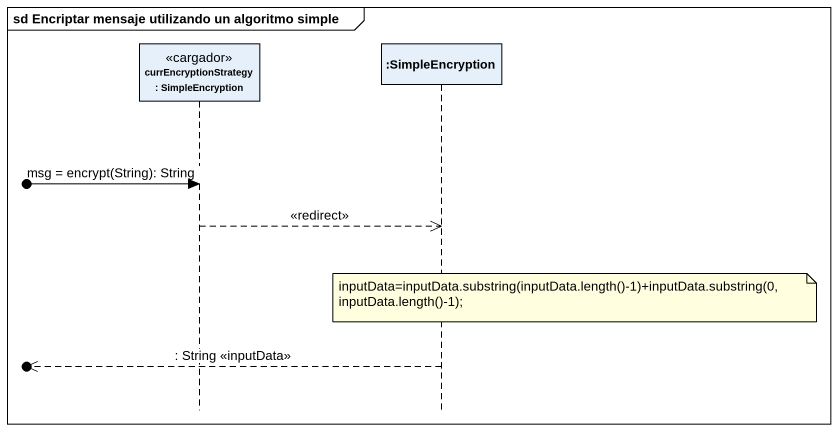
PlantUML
@startuml
mainframe sd Encriptar mensaje utilizando un algoritmo simple
hide footbox
participant "currEncryptionStrategy : SimpleEncryption" as currEncryptionStrategy <<cargador>>
participant ":SimpleEncryption" as SimpleEncryption

[o-> currEncryptionStrategy : msg = encrypt(String): String
currEncryptionStrategy -->> SimpleEncryption : <<redirect>>
note over SimpleEncryption : inputData=inputData.substring(inputData.length()-1)+inputData.substring(0,inputData.length()-1);
[o<<-- SimpleEncryption : : String <<inputData>>
@enduml
